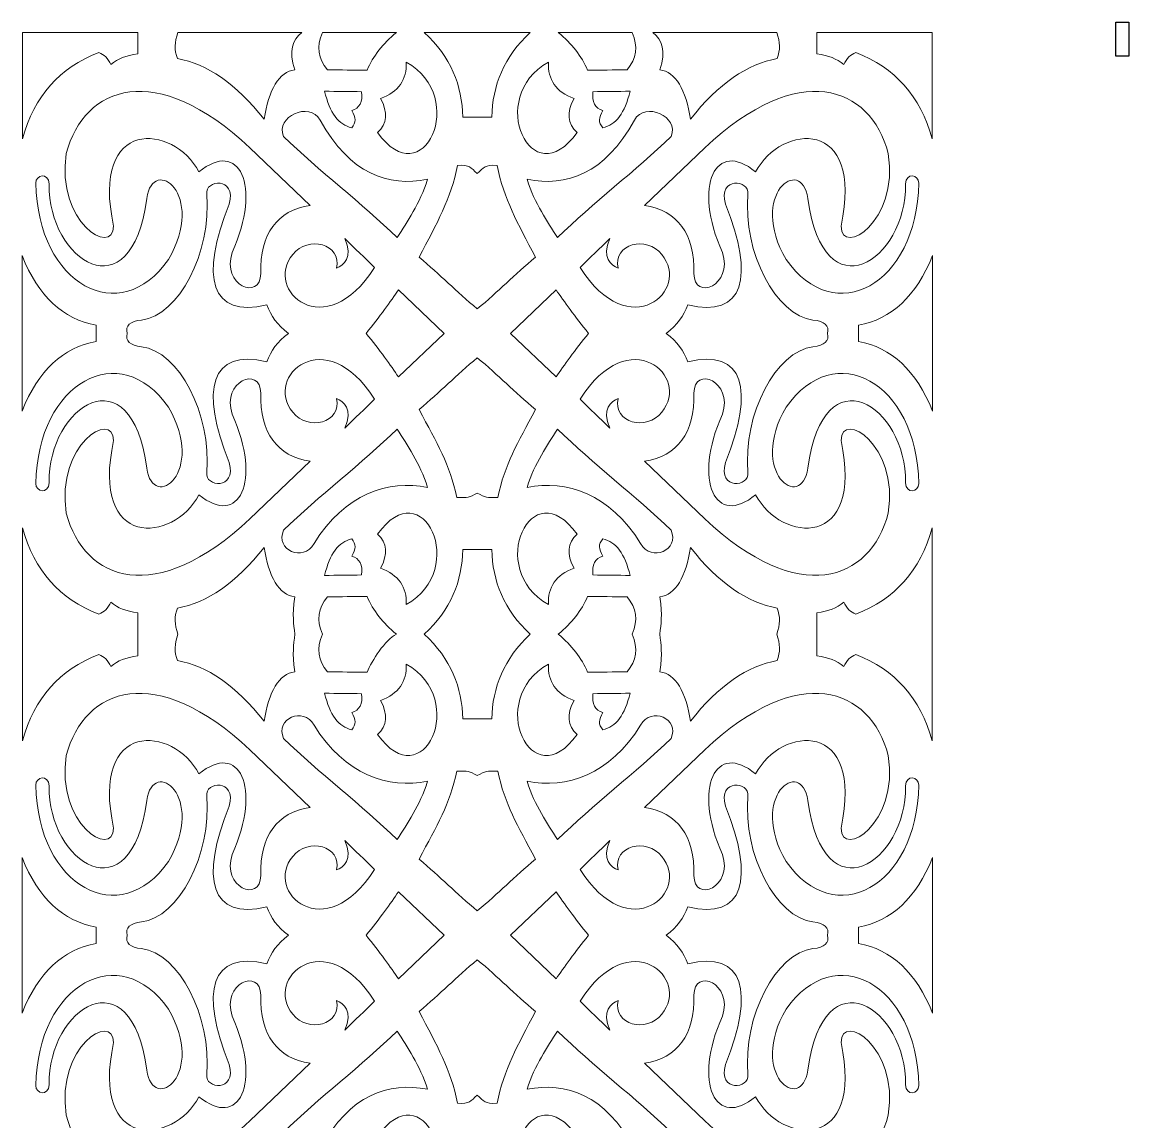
# Model space of a CAD drawing. Header units: centimetres. Extents: x -92 to 8, y -107 to 111.
# Drawn here: x -91.7 to 8, y 12.1 to 111.2 of the extents above; entities that cross this region are included whole.
import ezdxf

# ---------------------------------------------------------------- set-up
doc = ezdxf.new("R2010")
doc.units = ezdxf.units.CM
doc.header["$MEASUREMENT"] = 0
doc.header["$XCLIPFRAME"] = 0
doc.layers.add('layer 1', color=7, linetype='Continuous')
picture_1 = doc.add_image_def('image1.jpg', size_in_pixel=(6118, 15839))

msp = doc.modelspace()

# ---------------------------------------------------------------- linework, layer by layer
at = {"layer": 'layer 1', "color": 242, "lineweight": 9}
for points, knots in [([(-81.28332, 110.28378), (-81.28332, 109.67826), (-81.28332, 108.95275), (-81.28332, 108.34723), (-81.28332, 108.34723), (-82.3553, 108.22942), (-83.0607, 107.92086), (-83.7052, 107.38451), (-83.7052, 107.38451), (-83.95507, 107.95138), (-84.31398, 108.31211), (-84.78196, 108.46669), (-84.78196, 108.46669), (-88.31646, 107.13938), (-90.60662, 104.54911), (-91.65242, 100.69591), (-91.65242, 100.69591), (-91.65242, 103.90473), (-91.65242, 107.07565), (-91.65242, 110.28447), (-91.65242, 110.28447), (-88.19605, 110.27787), (-84.73969, 110.29038), (-81.28332, 110.28378)], [0, 0, 0, 0, 0.14285714, 0.14285714, 0.14285714, 0.14285714, 0.28571429, 0.28571429, 0.28571429, 0.28571429, 0.42857143, 0.42857143, 0.42857143, 0.42857143, 0.57142857, 0.57142857, 0.57142857, 0.57142857, 0.71428571, 0.71428571, 0.71428571, 0.71428571, 1, 1, 1, 1]), ([(-66.5137, 110.28382), (-67.33445, 109.56215), (-67.69376, 108.68645), (-67.143, 106.90589), (-67.143, 106.90589), (-68.53298, 106.80279), (-69.50546, 105.05169), (-69.88936, 102.47435), (-69.88936, 102.47435), (-72.4178, 105.65737), (-75.02565, 107.4744), (-77.71294, 107.92544), (-77.71294, 107.92544), (-77.99095, 108.72444), (-77.97769, 109.38474), (-77.67323, 110.28679), (-77.67323, 110.28679), (-73.95339, 110.24813), (-70.23355, 110.32248), (-66.5137, 110.28382)], [0, 0, 0, 0, 0.16666667, 0.16666667, 0.16666667, 0.16666667, 0.33333333, 0.33333333, 0.33333333, 0.33333333, 0.5, 0.5, 0.5, 0.5, 0.66666667, 0.66666667, 0.66666667, 0.66666667, 1, 1, 1, 1]), ([(-57.97764, 110.28551), (-59.21505, 109.26773), (-60.09513, 108.15751), (-60.61789, 106.88206), (-60.61789, 106.88206), (-61.80898, 106.89495), (-63.00007, 106.90784), (-64.19116, 106.92072), (-64.19116, 106.92072), (-65.04479, 107.91919), (-65.19697, 109.00232), (-64.64775, 110.2842), (-64.64775, 110.2842), (-62.42438, 110.27776), (-60.20101, 110.29195), (-57.97764, 110.28551)], [0, 0, 0, 0, 0.2, 0.2, 0.2, 0.2, 0.4, 0.4, 0.4, 0.4, 0.6, 0.6, 0.6, 0.6, 1, 1, 1, 1]), ([(-49.39038, 102.66767), (-49.33588, 105.48615), (-48.30363, 108.0927), (-45.92082, 110.28345), (-45.92082, 110.28345), (-45.92082, 110.28345), (-55.47088, 110.28345), (-55.47088, 110.28345), (-55.47088, 110.28345), (-53.08807, 108.0927), (-52.05582, 105.48615), (-52.00132, 102.66767), (-52.00132, 102.66767), (-51.13101, 102.66767), (-50.26069, 102.66767), (-49.39038, 102.66767)], [0, 0, 0, 0, 0.2, 0.2, 0.2, 0.2, 0.4, 0.4, 0.4, 0.4, 0.6, 0.6, 0.6, 0.6, 1, 1, 1, 1]), ([(-43.41406, 110.28551), (-42.17665, 109.26773), (-41.29657, 108.15751), (-40.77381, 106.88206), (-40.77381, 106.88206), (-39.58272, 106.89495), (-38.39163, 106.90784), (-37.20054, 106.92072), (-37.20054, 106.92072), (-36.34691, 107.91919), (-36.19473, 109.00232), (-36.74395, 110.2842), (-36.74395, 110.2842), (-38.96732, 110.27776), (-41.19069, 110.29195), (-43.41406, 110.28551)], [0, 0, 0, 0, 0.2, 0.2, 0.2, 0.2, 0.4, 0.4, 0.4, 0.4, 0.6, 0.6, 0.6, 0.6, 1, 1, 1, 1]), ([(-34.878, 110.28382), (-34.05725, 109.56215), (-33.69794, 108.68645), (-34.2487, 106.90589), (-34.2487, 106.90589), (-32.85872, 106.80279), (-31.88624, 105.05169), (-31.50234, 102.47435), (-31.50234, 102.47435), (-28.9739, 105.65737), (-26.36605, 107.4744), (-23.67876, 107.92544), (-23.67876, 107.92544), (-23.40075, 108.72444), (-23.41401, 109.38474), (-23.71847, 110.28679), (-23.71847, 110.28679), (-27.43831, 110.24813), (-31.15815, 110.32248), (-34.878, 110.28382)], [0, 0, 0, 0, 0.16666667, 0.16666667, 0.16666667, 0.16666667, 0.33333333, 0.33333333, 0.33333333, 0.33333333, 0.5, 0.5, 0.5, 0.5, 0.66666667, 0.66666667, 0.66666667, 0.66666667, 1, 1, 1, 1]), ([(-20.10838, 110.28378), (-20.10838, 109.67826), (-20.10838, 108.95275), (-20.10838, 108.34723), (-20.10838, 108.34723), (-19.0364, 108.22942), (-18.331, 107.92086), (-17.6865, 107.38451), (-17.6865, 107.38451), (-17.43663, 107.95138), (-17.07772, 108.31211), (-16.60974, 108.46669), (-16.60974, 108.46669), (-13.07524, 107.13938), (-10.78508, 104.54911), (-9.73928, 100.69591), (-9.73928, 100.69591), (-9.73928, 103.90473), (-9.73928, 107.07565), (-9.73928, 110.28447), (-9.73928, 110.28447), (-13.19565, 110.27787), (-16.65201, 110.29038), (-20.10838, 110.28378)], [0, 0, 0, 0, 0.14285714, 0.14285714, 0.14285714, 0.14285714, 0.28571429, 0.28571429, 0.28571429, 0.28571429, 0.42857143, 0.42857143, 0.42857143, 0.42857143, 0.57142857, 0.57142857, 0.57142857, 0.57142857, 0.71428571, 0.71428571, 0.71428571, 0.71428571, 1, 1, 1, 1]), ([(-72.76702, 90.45584), (-70.06145, 96.57224), (-72.17341, 100.69437), (-75.76697, 97.71915), (-75.76697, 97.71915), (-78.0561, 102.07594), (-85.58913, 102.67996), (-83.45293, 92.83668), (-83.45293, 92.83668), (-83.51015, 90.02776), (-88.66145, 93.19335), (-87.71553, 99.37658), (-87.71553, 99.37658), (-86.09022, 105.5238), (-79.62304, 107.85705), (-71.19057, 99.88297), (-71.19057, 99.88297), (-71.19057, 99.88297), (-65.76277, 94.70481), (-65.76277, 94.70481), (-65.76277, 94.70481), (-68.73054, 94.23065), (-70.27591, 92.18304), (-70.20423, 88.562), (-70.20423, 88.562), (-70.21084, 86.07519), (-73.77961, 87.49936), (-72.76702, 90.45584)], [0, 0, 0, 0, 0.125, 0.125, 0.125, 0.125, 0.25, 0.25, 0.25, 0.25, 0.375, 0.375, 0.375, 0.375, 0.5, 0.5, 0.5, 0.5, 0.625, 0.625, 0.625, 0.625, 0.75, 0.75, 0.75, 0.75, 1, 1, 1, 1]), ([(-28.62468, 90.45584), (-31.33025, 96.57224), (-29.21829, 100.69437), (-25.62473, 97.71915), (-25.62473, 97.71915), (-23.3356, 102.07594), (-15.80257, 102.67996), (-17.93877, 92.83668), (-17.93877, 92.83668), (-17.88155, 90.02776), (-12.73025, 93.19335), (-13.67617, 99.37658), (-13.67617, 99.37658), (-15.30148, 105.5238), (-21.76866, 107.85705), (-30.20113, 99.88297), (-30.20113, 99.88297), (-30.20113, 99.88297), (-35.62893, 94.70481), (-35.62893, 94.70481), (-35.62893, 94.70481), (-32.66116, 94.23065), (-31.11579, 92.18304), (-31.18747, 88.562), (-31.18747, 88.562), (-31.18086, 86.07519), (-27.61209, 87.49936), (-28.62468, 90.45584)], [0, 0, 0, 0, 0.125, 0.125, 0.125, 0.125, 0.25, 0.25, 0.25, 0.25, 0.375, 0.375, 0.375, 0.375, 0.5, 0.5, 0.5, 0.5, 0.625, 0.625, 0.625, 0.625, 0.75, 0.75, 0.75, 0.75, 1, 1, 1, 1]), ([(-59.68296, 101.27589), (-55.60571, 95.50262), (-51.40931, 104.42025), (-57.10158, 107.61616), (-57.10158, 107.61616), (-57.02215, 106.0311), (-57.78996, 104.93573), (-59.40497, 104.33004), (-59.40497, 104.33004), (-58.72982, 103.08003), (-58.8225, 102.06197), (-59.68296, 101.27589)], [0, 0, 0, 0, 0.25, 0.25, 0.25, 0.25, 0.5, 0.5, 0.5, 0.5, 1, 1, 1, 1]), ([(-41.70874, 101.27589), (-45.78599, 95.50262), (-49.98239, 104.42025), (-44.29012, 107.61616), (-44.29012, 107.61616), (-44.36955, 106.0311), (-43.60174, 104.93573), (-41.98673, 104.33004), (-41.98673, 104.33004), (-42.66188, 103.08003), (-42.5692, 102.06197), (-41.70874, 101.27589)], [0, 0, 0, 0, 0.25, 0.25, 0.25, 0.25, 0.5, 0.5, 0.5, 0.5, 1, 1, 1, 1]), ([(-61.11418, 104.94956), (-61.00168, 104.02279), (-61.29946, 103.4551), (-62.00749, 103.2465), (-62.00749, 103.2465), (-61.60716, 102.63378), (-61.584, 102.14182), (-62.00749, 101.70297), (-62.00749, 101.70297), (-63.17872, 101.94776), (-63.99264, 103.04285), (-64.44923, 104.98821), (-64.44923, 104.98821), (-63.33755, 104.97533), (-62.22586, 104.96245), (-61.11418, 104.94956)], [0, 0, 0, 0, 0.2, 0.2, 0.2, 0.2, 0.4, 0.4, 0.4, 0.4, 0.6, 0.6, 0.6, 0.6, 1, 1, 1, 1]), ([(-40.27752, 104.94956), (-40.39002, 104.02279), (-40.09224, 103.4551), (-39.38421, 103.2465), (-39.38421, 103.2465), (-39.78454, 102.63378), (-39.8077, 102.14182), (-39.38421, 101.70297), (-39.38421, 101.70297), (-38.21298, 101.94776), (-37.39906, 103.04285), (-36.94247, 104.98821), (-36.94247, 104.98821), (-38.05415, 104.97533), (-39.16584, 104.96245), (-40.27752, 104.94956)], [0, 0, 0, 0, 0.2, 0.2, 0.2, 0.2, 0.4, 0.4, 0.4, 0.4, 0.6, 0.6, 0.6, 0.6, 1, 1, 1, 1]), ([(-64.84573, 102.39703), (-65.80074, 104.10628), (-68.93851, 102.69828), (-68.14409, 100.91951), (-68.14409, 100.91951), (-65.00672, 97.87825), (-61.06108, 94.85555), (-57.92371, 91.81426), (-57.92371, 91.81426), (-56.9923, 93.28011), (-55.87303, 94.8253), (-55.1807, 97.05453), (-55.1807, 97.05453), (-58.69673, 96.3672), (-62.17168, 97.50008), (-64.84573, 102.39703)], [0, 0, 0, 0, 0.2, 0.2, 0.2, 0.2, 0.4, 0.4, 0.4, 0.4, 0.6, 0.6, 0.6, 0.6, 1, 1, 1, 1]), ([(-36.54597, 102.39703), (-35.59096, 104.10628), (-32.45319, 102.69828), (-33.24761, 100.91951), (-33.24761, 100.91951), (-36.38498, 97.87825), (-40.33062, 94.85555), (-43.46799, 91.81426), (-43.46799, 91.81426), (-44.3994, 93.28011), (-45.51867, 94.8253), (-46.211, 97.05453), (-46.211, 97.05453), (-42.69497, 96.3672), (-39.22002, 97.50008), (-36.54597, 102.39703)], [0, 0, 0, 0, 0.2, 0.2, 0.2, 0.2, 0.4, 0.4, 0.4, 0.4, 0.6, 0.6, 0.6, 0.6, 1, 1, 1, 1]), ([(-78.50721, 89.83246), (-82.84999, 83.59574), (-90.28939, 87.48757), (-90.46101, 96.71398), (-90.46101, 96.71398), (-90.47103, 97.47348), (-89.30456, 97.6941), (-89.2696, 96.63666), (-89.2696, 96.63666), (-89.33038, 89.68111), (-81.87075, 84.86153), (-80.46941, 95.32573), (-80.46941, 95.32573), (-79.9061, 99.27626), (-75.06586, 95.74748), (-78.50721, 89.83246)], [0, 0, 0, 0, 0.2, 0.2, 0.2, 0.2, 0.4, 0.4, 0.4, 0.4, 0.6, 0.6, 0.6, 0.6, 1, 1, 1, 1]), ([(-22.88449, 89.83246), (-18.54171, 83.59574), (-11.10231, 87.48757), (-10.93069, 96.71398), (-10.93069, 96.71398), (-10.92067, 97.47348), (-12.08714, 97.6941), (-12.1221, 96.63666), (-12.1221, 96.63666), (-12.06132, 89.68111), (-19.52095, 84.86153), (-20.92229, 95.32573), (-20.92229, 95.32573), (-21.4856, 99.27626), (-26.32584, 95.74748), (-22.88449, 89.83246)], [0, 0, 0, 0, 0.2, 0.2, 0.2, 0.2, 0.4, 0.4, 0.4, 0.4, 0.6, 0.6, 0.6, 0.6, 1, 1, 1, 1]), ([(-50.69578, 85.37455), (-52.62851, 86.9854), (-54.00151, 88.4313), (-55.93422, 90.04215), (-55.93422, 90.04215), (-54.32242, 93.10925), (-53.09315, 95.28627), (-52.46967, 98.30987), (-52.46967, 98.30987), (-51.34173, 98.377), (-51.32568, 98.12232), (-50.69585, 97.56743), (-50.69585, 97.56743), (-50.06602, 98.12232), (-50.04997, 98.377), (-48.92203, 98.30987), (-48.92203, 98.30987), (-48.29855, 95.28627), (-47.06928, 93.10925), (-45.45748, 90.04215), (-45.45748, 90.04215), (-47.39019, 88.4313), (-48.76305, 86.9854), (-50.69578, 85.37455)], [0, 0, 0, 0, 0.14285714, 0.14285714, 0.14285714, 0.14285714, 0.28571429, 0.28571429, 0.28571429, 0.28571429, 0.42857143, 0.42857143, 0.42857143, 0.42857143, 0.57142857, 0.57142857, 0.57142857, 0.57142857, 0.71428571, 0.71428571, 0.71428571, 0.71428571, 1, 1, 1, 1]), ([(-67.7045, 83.18021), (-68.73602, 83.93575), (-69.26393, 84.76869), (-69.6476, 85.74563), (-69.6476, 85.74563), (-74.72487, 84.5073), (-75.70077, 88.24741), (-73.04494, 94.82328), (-73.04494, 94.82328), (-72.34278, 97.33989), (-75.27206, 96.9909), (-75.06587, 95.74748), (-75.06587, 95.74748), (-74.60263, 90.39964), (-77.61679, 84.80355), (-80.92974, 84.38137), (-80.92974, 84.38137), (-81.97505, 84.26545), (-82.41198, 83.86261), (-82.24053, 83.1802), (-82.24053, 83.1802), (-82.41198, 82.49779), (-81.97505, 82.09497), (-80.92974, 81.97905), (-80.92974, 81.97905), (-77.61679, 81.55687), (-74.60263, 75.96078), (-75.06587, 70.61294), (-75.06587, 70.61294), (-75.27206, 69.36952), (-72.34278, 69.02053), (-73.04494, 71.53714), (-73.04494, 71.53714), (-75.70077, 78.11301), (-74.72487, 81.85312), (-69.6476, 80.61479), (-69.6476, 80.61479), (-69.26393, 81.59173), (-68.73602, 82.42467), (-67.7045, 83.18021)], [0, 0, 0, 0, 0.09090909, 0.09090909, 0.09090909, 0.09090909, 0.18181818, 0.18181818, 0.18181818, 0.18181818, 0.27272727, 0.27272727, 0.27272727, 0.27272727, 0.36363636, 0.36363636, 0.36363636, 0.36363636, 0.45454545, 0.45454545, 0.45454545, 0.45454545, 0.54545455, 0.54545455, 0.54545455, 0.54545455, 0.63636364, 0.63636364, 0.63636364, 0.63636364, 0.72727273, 0.72727273, 0.72727273, 0.72727273, 0.81818182, 0.81818182, 0.81818182, 0.81818182, 1, 1, 1, 1]), ([(-33.6872, 83.18021), (-32.65568, 83.93575), (-32.12777, 84.76869), (-31.7441, 85.74563), (-31.7441, 85.74563), (-26.66683, 84.5073), (-25.69093, 88.24741), (-28.34676, 94.82328), (-28.34676, 94.82328), (-29.04892, 97.33989), (-26.11964, 96.9909), (-26.32583, 95.74748), (-26.32583, 95.74748), (-26.78907, 90.39964), (-23.77491, 84.80355), (-20.46196, 84.38137), (-20.46196, 84.38137), (-19.41665, 84.26545), (-18.97972, 83.86261), (-19.15117, 83.1802), (-19.15117, 83.1802), (-18.97972, 82.49779), (-19.41665, 82.09497), (-20.46196, 81.97905), (-20.46196, 81.97905), (-23.77491, 81.55687), (-26.78907, 75.96078), (-26.32583, 70.61294), (-26.32583, 70.61294), (-26.11964, 69.36952), (-29.04892, 69.02053), (-28.34676, 71.53714), (-28.34676, 71.53714), (-25.69093, 78.11301), (-26.66683, 81.85312), (-31.7441, 80.61479), (-31.7441, 80.61479), (-32.12777, 81.59173), (-32.65568, 82.42467), (-33.6872, 83.18021)], [0, 0, 0, 0, 0.09090909, 0.09090909, 0.09090909, 0.09090909, 0.18181818, 0.18181818, 0.18181818, 0.18181818, 0.27272727, 0.27272727, 0.27272727, 0.27272727, 0.36363636, 0.36363636, 0.36363636, 0.36363636, 0.45454545, 0.45454545, 0.45454545, 0.45454545, 0.54545455, 0.54545455, 0.54545455, 0.54545455, 0.63636364, 0.63636364, 0.63636364, 0.63636364, 0.72727273, 0.72727273, 0.72727273, 0.72727273, 0.81818182, 0.81818182, 0.81818182, 0.81818182, 1, 1, 1, 1]), ([(-59.95749, 89.11777), (-60.84808, 89.9837), (-61.73366, 90.84474), (-62.62425, 91.71063), (-62.62425, 91.71063), (-61.86525, 90.05274), (-62.75478, 89.2646), (-63.37725, 89.06445), (-63.37725, 89.06445), (-62.8942, 91.23527), (-65.95133, 92.02761), (-67.30785, 90.28192), (-67.30785, 90.28192), (-70.00518, 87.08991), (-64.38366, 82.07488), (-59.95749, 89.11777)], [0, 0, 0, 0, 0.2, 0.2, 0.2, 0.2, 0.4, 0.4, 0.4, 0.4, 0.6, 0.6, 0.6, 0.6, 1, 1, 1, 1]), ([(-41.43421, 89.11777), (-40.54362, 89.9837), (-39.65804, 90.84474), (-38.76745, 91.71063), (-38.76745, 91.71063), (-39.52645, 90.05274), (-38.63692, 89.2646), (-38.01445, 89.06445), (-38.01445, 89.06445), (-38.4975, 91.23527), (-35.44037, 92.02761), (-34.08385, 90.28192), (-34.08385, 90.28192), (-31.38652, 87.08991), (-37.00804, 82.07488), (-41.43421, 89.11777)], [0, 0, 0, 0, 0.2, 0.2, 0.2, 0.2, 0.4, 0.4, 0.4, 0.4, 0.6, 0.6, 0.6, 0.6, 1, 1, 1, 1]), ([(-85.0154, 82.43641), (-88.00416, 81.91946), (-90.22974, 79.834), (-91.69213, 76.18001), (-91.69213, 76.18001), (-91.69213, 78.5134), (-91.69213, 80.84682), (-91.69213, 83.18022), (-91.69213, 83.18022), (-91.69213, 85.51362), (-91.69213, 87.84702), (-91.69213, 90.18041), (-91.69213, 90.18041), (-90.22974, 86.52642), (-88.00416, 84.44096), (-85.0154, 83.92401), (-85.0154, 83.92401), (-85.0154, 83.42815), (-85.0154, 82.93227), (-85.0154, 82.43641)], [0, 0, 0, 0, 0.16666667, 0.16666667, 0.16666667, 0.16666667, 0.33333333, 0.33333333, 0.33333333, 0.33333333, 0.5, 0.5, 0.5, 0.5, 0.66666667, 0.66666667, 0.66666667, 0.66666667, 1, 1, 1, 1]), ([(-16.3763, 82.43641), (-13.38754, 81.91946), (-11.16196, 79.834), (-9.69957, 76.18001), (-9.69957, 76.18001), (-9.69957, 78.5134), (-9.69957, 80.84682), (-9.69957, 83.18022), (-9.69957, 83.18022), (-9.69957, 85.51362), (-9.69957, 87.84702), (-9.69957, 90.18041), (-9.69957, 90.18041), (-11.16196, 86.52642), (-13.38754, 84.44096), (-16.3763, 83.92401), (-16.3763, 83.92401), (-16.3763, 83.42815), (-16.3763, 82.93227), (-16.3763, 82.43641)], [0, 0, 0, 0, 0.16666667, 0.16666667, 0.16666667, 0.16666667, 0.33333333, 0.33333333, 0.33333333, 0.33333333, 0.5, 0.5, 0.5, 0.5, 0.66666667, 0.66666667, 0.66666667, 0.66666667, 1, 1, 1, 1]), ([(-53.68257, 83.18021), (-53.68257, 83.18021), (-57.79557, 79.26132), (-57.79557, 79.26132), (-57.79557, 79.26132), (-58.50669, 80.2788), (-59.47999, 81.67321), (-60.71833, 83.18022), (-60.71833, 83.18022), (-59.47999, 84.68723), (-58.50669, 86.08162), (-57.79557, 87.0991), (-57.79557, 87.0991), (-57.79557, 87.0991), (-53.68257, 83.18021), (-53.68257, 83.18021)], [0, 0, 0, 0, 0.2, 0.2, 0.2, 0.2, 0.4, 0.4, 0.4, 0.4, 0.6, 0.6, 0.6, 0.6, 1, 1, 1, 1]), ([(-47.70913, 83.18021), (-47.70913, 83.18021), (-43.59613, 79.26132), (-43.59613, 79.26132), (-43.59613, 79.26132), (-42.88501, 80.2788), (-41.91171, 81.67321), (-40.67337, 83.18022), (-40.67337, 83.18022), (-41.91171, 84.68723), (-42.88501, 86.08162), (-43.59613, 87.0991), (-43.59613, 87.0991), (-43.59613, 87.0991), (-47.70913, 83.18021), (-47.70913, 83.18021)], [0, 0, 0, 0, 0.2, 0.2, 0.2, 0.2, 0.4, 0.4, 0.4, 0.4, 0.6, 0.6, 0.6, 0.6, 1, 1, 1, 1]), ([(-59.95749, 77.24265), (-60.84808, 76.37672), (-61.73366, 75.51568), (-62.62425, 74.64979), (-62.62425, 74.64979), (-61.86525, 76.30768), (-62.75478, 77.09582), (-63.37725, 77.29597), (-63.37725, 77.29597), (-62.8942, 75.12515), (-65.95133, 74.33281), (-67.30785, 76.0785), (-67.30785, 76.0785), (-70.00518, 79.27051), (-64.38366, 84.28554), (-59.95749, 77.24265)], [0, 0, 0, 0, 0.2, 0.2, 0.2, 0.2, 0.4, 0.4, 0.4, 0.4, 0.6, 0.6, 0.6, 0.6, 1, 1, 1, 1]), ([(-41.43421, 77.24265), (-40.54362, 76.37672), (-39.65804, 75.51568), (-38.76745, 74.64979), (-38.76745, 74.64979), (-39.52645, 76.30768), (-38.63692, 77.09582), (-38.01445, 77.29597), (-38.01445, 77.29597), (-38.4975, 75.12515), (-35.44037, 74.33281), (-34.08385, 76.0785), (-34.08385, 76.0785), (-31.38652, 79.27051), (-37.00804, 84.28554), (-41.43421, 77.24265)], [0, 0, 0, 0, 0.2, 0.2, 0.2, 0.2, 0.4, 0.4, 0.4, 0.4, 0.6, 0.6, 0.6, 0.6, 1, 1, 1, 1]), ([(-78.50721, 76.52796), (-82.84999, 82.76468), (-90.28939, 78.87285), (-90.46101, 69.64644), (-90.46101, 69.64644), (-90.47103, 68.88694), (-89.30456, 68.66632), (-89.2696, 69.72376), (-89.2696, 69.72376), (-89.33038, 76.67931), (-81.87075, 81.49889), (-80.46941, 71.03469), (-80.46941, 71.03469), (-79.9061, 67.08416), (-75.06586, 70.61294), (-78.50721, 76.52796)], [0, 0, 0, 0, 0.2, 0.2, 0.2, 0.2, 0.4, 0.4, 0.4, 0.4, 0.6, 0.6, 0.6, 0.6, 1, 1, 1, 1]), ([(-22.88449, 76.52796), (-18.54171, 82.76468), (-11.10231, 78.87285), (-10.93069, 69.64644), (-10.93069, 69.64644), (-10.92067, 68.88694), (-12.08714, 68.66632), (-12.1221, 69.72376), (-12.1221, 69.72376), (-12.06132, 76.67931), (-19.52095, 81.49889), (-20.92229, 71.03469), (-20.92229, 71.03469), (-21.4856, 67.08416), (-26.32584, 70.61294), (-22.88449, 76.52796)], [0, 0, 0, 0, 0.2, 0.2, 0.2, 0.2, 0.4, 0.4, 0.4, 0.4, 0.6, 0.6, 0.6, 0.6, 1, 1, 1, 1]), ([(-50.69578, 80.98586), (-52.62851, 79.37501), (-54.00151, 77.92912), (-55.93422, 76.31827), (-55.93422, 76.31827), (-54.32242, 73.25117), (-53.16592, 71.4112), (-52.54244, 68.3876), (-52.54244, 68.3876), (-51.51072, 68.35426), (-51.44997, 68.38501), (-50.69585, 68.79299), (-50.69585, 68.79299), (-49.94173, 68.38501), (-49.88098, 68.35426), (-48.84926, 68.3876), (-48.84926, 68.3876), (-48.22578, 71.4112), (-47.06928, 73.25117), (-45.45748, 76.31827), (-45.45748, 76.31827), (-47.39019, 77.92912), (-48.76305, 79.37501), (-50.69578, 80.98586)], [0, 0, 0, 0, 0.14285714, 0.14285714, 0.14285714, 0.14285714, 0.28571429, 0.28571429, 0.28571429, 0.28571429, 0.42857143, 0.42857143, 0.42857143, 0.42857143, 0.57142857, 0.57142857, 0.57142857, 0.57142857, 0.71428571, 0.71428571, 0.71428571, 0.71428571, 1, 1, 1, 1]), ([(-72.76702, 75.90458), (-70.06145, 69.78818), (-72.17341, 65.66605), (-75.76697, 68.64127), (-75.76697, 68.64127), (-78.0561, 64.28448), (-85.58913, 63.68046), (-83.45293, 73.52374), (-83.45293, 73.52374), (-83.51015, 76.33266), (-88.66145, 73.16707), (-87.71553, 66.98384), (-87.71553, 66.98384), (-86.09022, 60.83662), (-79.62304, 58.50337), (-71.19057, 66.47745), (-71.19057, 66.47745), (-71.19057, 66.47745), (-65.76277, 71.65561), (-65.76277, 71.65561), (-65.76277, 71.65561), (-68.73054, 72.12977), (-70.27591, 74.17738), (-70.20423, 77.79842), (-70.20423, 77.79842), (-70.21084, 80.28523), (-73.77961, 78.86106), (-72.76702, 75.90458)], [0, 0, 0, 0, 0.125, 0.125, 0.125, 0.125, 0.25, 0.25, 0.25, 0.25, 0.375, 0.375, 0.375, 0.375, 0.5, 0.5, 0.5, 0.5, 0.625, 0.625, 0.625, 0.625, 0.75, 0.75, 0.75, 0.75, 1, 1, 1, 1]), ([(-28.62468, 75.90458), (-31.33025, 69.78818), (-29.21829, 65.66605), (-25.62473, 68.64127), (-25.62473, 68.64127), (-23.3356, 64.28448), (-15.80257, 63.68046), (-17.93877, 73.52374), (-17.93877, 73.52374), (-17.88155, 76.33266), (-12.73025, 73.16707), (-13.67617, 66.98384), (-13.67617, 66.98384), (-15.30148, 60.83662), (-21.76866, 58.50337), (-30.20113, 66.47745), (-30.20113, 66.47745), (-30.20113, 66.47745), (-35.62893, 71.65561), (-35.62893, 71.65561), (-35.62893, 71.65561), (-32.66116, 72.12977), (-31.11579, 74.17738), (-31.18747, 77.79842), (-31.18747, 77.79842), (-31.18086, 80.28523), (-27.61209, 78.86106), (-28.62468, 75.90458)], [0, 0, 0, 0, 0.125, 0.125, 0.125, 0.125, 0.25, 0.25, 0.25, 0.25, 0.375, 0.375, 0.375, 0.375, 0.5, 0.5, 0.5, 0.5, 0.625, 0.625, 0.625, 0.625, 0.75, 0.75, 0.75, 0.75, 1, 1, 1, 1]), ([(-65.39963, 64.24325), (-66.35464, 62.534), (-68.93851, 63.66214), (-68.14409, 65.44091), (-68.14409, 65.44091), (-65.00672, 68.48217), (-61.06108, 71.50487), (-57.92371, 74.54616), (-57.92371, 74.54616), (-56.9923, 73.08031), (-55.87303, 71.53512), (-55.1807, 69.30589), (-55.1807, 69.30589), (-58.69673, 69.99322), (-62.65044, 68.72693), (-65.39963, 64.24325)], [0, 0, 0, 0, 0.2, 0.2, 0.2, 0.2, 0.4, 0.4, 0.4, 0.4, 0.6, 0.6, 0.6, 0.6, 1, 1, 1, 1]), ([(-35.99207, 64.24325), (-35.03706, 62.534), (-32.45319, 63.66214), (-33.24761, 65.44091), (-33.24761, 65.44091), (-36.38498, 68.48217), (-40.33062, 71.50487), (-43.46799, 74.54616), (-43.46799, 74.54616), (-44.3994, 73.08031), (-45.51867, 71.53512), (-46.211, 69.30589), (-46.211, 69.30589), (-42.69497, 69.99322), (-38.74126, 68.72693), (-35.99207, 64.24325)], [0, 0, 0, 0, 0.2, 0.2, 0.2, 0.2, 0.4, 0.4, 0.4, 0.4, 0.6, 0.6, 0.6, 0.6, 1, 1, 1, 1]), ([(-59.68296, 65.08453), (-55.60571, 70.8578), (-51.40931, 61.94017), (-57.10158, 58.74426), (-57.10158, 58.74426), (-57.02215, 60.32932), (-57.78996, 61.42469), (-59.40497, 62.03038), (-59.40497, 62.03038), (-58.72982, 63.28039), (-58.8225, 64.29845), (-59.68296, 65.08453)], [0, 0, 0, 0, 0.25, 0.25, 0.25, 0.25, 0.5, 0.5, 0.5, 0.5, 1, 1, 1, 1]), ([(-41.70874, 65.08453), (-45.78599, 70.8578), (-49.98239, 61.94017), (-44.29012, 58.74426), (-44.29012, 58.74426), (-44.36955, 60.32932), (-43.60174, 61.42469), (-41.98673, 62.03038), (-41.98673, 62.03038), (-42.66188, 63.28039), (-42.5692, 64.29845), (-41.70874, 65.08453)], [0, 0, 0, 0, 0.25, 0.25, 0.25, 0.25, 0.5, 0.5, 0.5, 0.5, 1, 1, 1, 1]), ([(-81.28332, 54.11699), (-82.3553, 53.99918), (-83.0607, 53.69062), (-83.7052, 53.15427), (-83.7052, 53.15427), (-83.95507, 53.72114), (-84.31398, 54.08187), (-84.78196, 54.23645), (-84.78196, 54.23645), (-88.31646, 52.90914), (-90.60662, 50.31887), (-91.65242, 46.46567), (-91.65242, 46.46567), (-91.65242, 52.86528), (-91.65242, 59.2649), (-91.65242, 65.66451), (-91.65242, 65.66451), (-90.60662, 61.81131), (-88.31646, 59.22104), (-84.78196, 57.89373), (-84.78196, 57.89373), (-84.31398, 58.04831), (-83.95507, 58.40904), (-83.7052, 58.97591), (-83.7052, 58.97591), (-83.0607, 58.43956), (-82.3553, 58.131), (-81.28332, 58.01319), (-81.28332, 58.01319), (-81.28332, 56.71446), (-81.28332, 55.41572), (-81.28332, 54.11699)], [0, 0, 0, 0, 0.11111111, 0.11111111, 0.11111111, 0.11111111, 0.22222222, 0.22222222, 0.22222222, 0.22222222, 0.33333333, 0.33333333, 0.33333333, 0.33333333, 0.44444444, 0.44444444, 0.44444444, 0.44444444, 0.55555556, 0.55555556, 0.55555556, 0.55555556, 0.66666667, 0.66666667, 0.66666667, 0.66666667, 0.77777778, 0.77777778, 0.77777778, 0.77777778, 1, 1, 1, 1]), ([(-9.73928, 65.66451), (-10.78508, 61.81131), (-13.07524, 59.22104), (-16.60974, 57.89373), (-16.60974, 57.89373), (-17.07772, 58.04831), (-17.43663, 58.40904), (-17.6865, 58.97591), (-17.6865, 58.97591), (-18.331, 58.43956), (-19.0364, 58.131), (-20.10838, 58.01319), (-20.10838, 58.01319), (-20.10838, 56.71446), (-20.10838, 55.41572), (-20.10838, 54.11699), (-20.10838, 54.11699), (-19.0364, 53.99918), (-18.331, 53.69062), (-17.6865, 53.15427), (-17.6865, 53.15427), (-17.43663, 53.72114), (-17.07772, 54.08187), (-16.60974, 54.23645), (-16.60974, 54.23645), (-13.07524, 52.90914), (-10.78508, 50.31887), (-9.73928, 46.46567), (-9.73928, 46.46567), (-9.73928, 52.86528), (-9.73928, 59.2649), (-9.73928, 65.66451)], [0, 0, 0, 0, 0.11111111, 0.11111111, 0.11111111, 0.11111111, 0.22222222, 0.22222222, 0.22222222, 0.22222222, 0.33333333, 0.33333333, 0.33333333, 0.33333333, 0.44444444, 0.44444444, 0.44444444, 0.44444444, 0.55555556, 0.55555556, 0.55555556, 0.55555556, 0.66666667, 0.66666667, 0.66666667, 0.66666667, 0.77777778, 0.77777778, 0.77777778, 0.77777778, 1, 1, 1, 1]), ([(-67.14361, 56.0766), (-67.22006, 55.05751), (-67.39272, 54.51092), (-67.143, 52.67565), (-67.143, 52.67565), (-68.53298, 52.57255), (-69.50546, 50.82145), (-69.88936, 48.24411), (-69.88936, 48.24411), (-72.4178, 51.42713), (-75.02565, 53.24416), (-77.71294, 53.6952), (-77.71294, 53.6952), (-77.99095, 54.4942), (-77.97769, 55.17158), (-77.67323, 56.07363), (-77.67323, 56.07363), (-77.97769, 56.97568), (-77.99095, 57.63598), (-77.71294, 58.43498), (-77.71294, 58.43498), (-75.02565, 58.88602), (-72.4178, 60.70305), (-69.88936, 63.88607), (-69.88936, 63.88607), (-69.50546, 61.30873), (-68.53298, 59.55763), (-67.143, 59.45453), (-67.143, 59.45453), (-67.39272, 57.61926), (-67.22006, 57.09569), (-67.14361, 56.0766)], [0, 0, 0, 0, 0.11111111, 0.11111111, 0.11111111, 0.11111111, 0.22222222, 0.22222222, 0.22222222, 0.22222222, 0.33333333, 0.33333333, 0.33333333, 0.33333333, 0.44444444, 0.44444444, 0.44444444, 0.44444444, 0.55555556, 0.55555556, 0.55555556, 0.55555556, 0.66666667, 0.66666667, 0.66666667, 0.66666667, 0.77777778, 0.77777778, 0.77777778, 0.77777778, 1, 1, 1, 1]), ([(-61.11418, 61.41086), (-61.00168, 62.33763), (-61.29946, 62.90532), (-62.00749, 63.11392), (-62.00749, 63.11392), (-61.60716, 63.72664), (-61.584, 64.2186), (-62.00749, 64.65745), (-62.00749, 64.65745), (-63.17872, 64.41266), (-63.99264, 63.31757), (-64.44923, 61.37221), (-64.44923, 61.37221), (-63.33755, 61.38509), (-62.22586, 61.39797), (-61.11418, 61.41086)], [0, 0, 0, 0, 0.2, 0.2, 0.2, 0.2, 0.4, 0.4, 0.4, 0.4, 0.6, 0.6, 0.6, 0.6, 1, 1, 1, 1]), ([(-40.27752, 61.41086), (-40.39002, 62.33763), (-40.09224, 62.90532), (-39.38421, 63.11392), (-39.38421, 63.11392), (-39.78454, 63.72664), (-39.8077, 64.2186), (-39.38421, 64.65745), (-39.38421, 64.65745), (-38.21298, 64.41266), (-37.39906, 63.31757), (-36.94247, 61.37221), (-36.94247, 61.37221), (-38.05415, 61.38509), (-39.16584, 61.39797), (-40.27752, 61.41086)], [0, 0, 0, 0, 0.2, 0.2, 0.2, 0.2, 0.4, 0.4, 0.4, 0.4, 0.6, 0.6, 0.6, 0.6, 1, 1, 1, 1]), ([(-23.7173, 56.07709), (-23.41284, 55.17504), (-23.40075, 54.4942), (-23.67876, 53.6952), (-23.67876, 53.6952), (-26.36605, 53.24416), (-28.9739, 51.42713), (-31.50234, 48.24411), (-31.50234, 48.24411), (-31.88624, 50.82145), (-32.85872, 52.57255), (-34.2487, 52.67565), (-34.2487, 52.67565), (-33.99898, 54.51092), (-34.17164, 55.05751), (-34.24809, 56.0766), (-34.24809, 56.0766), (-34.17164, 57.09569), (-33.99898, 57.61926), (-34.2487, 59.45453), (-34.2487, 59.45453), (-32.85872, 59.55763), (-31.88624, 61.30873), (-31.50234, 63.88607), (-31.50234, 63.88607), (-28.9739, 60.70305), (-26.36605, 58.88602), (-23.67876, 58.43498), (-23.67876, 58.43498), (-23.40075, 57.63598), (-23.41284, 56.97914), (-23.7173, 56.07709)], [0, 0, 0, 0, 0.11111111, 0.11111111, 0.11111111, 0.11111111, 0.22222222, 0.22222222, 0.22222222, 0.22222222, 0.33333333, 0.33333333, 0.33333333, 0.33333333, 0.44444444, 0.44444444, 0.44444444, 0.44444444, 0.55555556, 0.55555556, 0.55555556, 0.55555556, 0.66666667, 0.66666667, 0.66666667, 0.66666667, 0.77777778, 0.77777778, 0.77777778, 0.77777778, 1, 1, 1, 1]), ([(-52.00132, 48.43743), (-52.05582, 51.25591), (-53.08807, 53.88622), (-55.47088, 56.07697), (-55.47088, 56.07697), (-53.08807, 58.26772), (-52.05582, 60.87427), (-52.00132, 63.69275), (-52.00132, 63.69275), (-51.13101, 63.69275), (-50.26069, 63.69275), (-49.39038, 63.69275), (-49.39038, 63.69275), (-49.33588, 60.87427), (-48.30363, 58.26772), (-45.92082, 56.07697), (-45.92082, 56.07697), (-48.30363, 53.88622), (-49.33588, 51.25591), (-49.39038, 48.43743), (-49.39038, 48.43743), (-50.26069, 48.43743), (-51.13101, 48.43743), (-52.00132, 48.43743)], [0, 0, 0, 0, 0.14285714, 0.14285714, 0.14285714, 0.14285714, 0.28571429, 0.28571429, 0.28571429, 0.28571429, 0.42857143, 0.42857143, 0.42857143, 0.42857143, 0.57142857, 0.57142857, 0.57142857, 0.57142857, 0.71428571, 0.71428571, 0.71428571, 0.71428571, 1, 1, 1, 1]), ([(-60.61789, 52.65182), (-61.80898, 52.66471), (-63.00007, 52.6776), (-64.19116, 52.69048), (-64.19116, 52.69048), (-65.04479, 53.68895), (-65.19697, 54.79434), (-64.64775, 56.07622), (-64.64775, 56.07622), (-65.19697, 57.3581), (-65.04479, 58.44123), (-64.19116, 59.4397), (-64.19116, 59.4397), (-63.00007, 59.45258), (-61.80898, 59.46547), (-60.61789, 59.47836), (-60.61789, 59.47836), (-60.09513, 58.20291), (-59.21531, 57.09493), (-57.9779, 56.07715), (-57.9779, 56.07715), (-59.00608, 55.56931), (-60.19451, 53.68481), (-60.61789, 52.65182)], [0, 0, 0, 0, 0.14285714, 0.14285714, 0.14285714, 0.14285714, 0.28571429, 0.28571429, 0.28571429, 0.28571429, 0.42857143, 0.42857143, 0.42857143, 0.42857143, 0.57142857, 0.57142857, 0.57142857, 0.57142857, 0.71428571, 0.71428571, 0.71428571, 0.71428571, 1, 1, 1, 1]), ([(-36.74395, 56.07695), (-36.19473, 54.79507), (-36.34691, 53.68895), (-37.20054, 52.69048), (-37.20054, 52.69048), (-38.39163, 52.6776), (-39.58272, 52.66471), (-40.77381, 52.65182), (-40.77381, 52.65182), (-41.29657, 53.92727), (-42.17606, 55.05904), (-43.41347, 56.07682), (-43.41347, 56.07682), (-42.17606, 57.0946), (-41.29657, 58.20291), (-40.77381, 59.47836), (-40.77381, 59.47836), (-39.58272, 59.46547), (-38.39163, 59.45258), (-37.20054, 59.4397), (-37.20054, 59.4397), (-36.34691, 58.44123), (-36.19473, 57.35883), (-36.74395, 56.07695)], [0, 0, 0, 0, 0.14285714, 0.14285714, 0.14285714, 0.14285714, 0.28571429, 0.28571429, 0.28571429, 0.28571429, 0.42857143, 0.42857143, 0.42857143, 0.42857143, 0.57142857, 0.57142857, 0.57142857, 0.57142857, 0.71428571, 0.71428571, 0.71428571, 0.71428571, 1, 1, 1, 1]), ([(-72.76702, 36.2256), (-70.06145, 42.342), (-72.17341, 46.46413), (-75.76697, 43.48891), (-75.76697, 43.48891), (-78.0561, 47.8457), (-85.58913, 48.44972), (-83.45293, 38.60644), (-83.45293, 38.60644), (-83.51015, 35.79752), (-88.66145, 38.96311), (-87.71553, 45.14634), (-87.71553, 45.14634), (-86.09022, 51.29356), (-79.62304, 53.62681), (-71.19057, 45.65273), (-71.19057, 45.65273), (-71.19057, 45.65273), (-65.76277, 40.47457), (-65.76277, 40.47457), (-65.76277, 40.47457), (-68.73054, 40.00041), (-70.27591, 37.9528), (-70.20423, 34.33176), (-70.20423, 34.33176), (-70.21084, 31.84495), (-73.77961, 33.26912), (-72.76702, 36.2256)], [0, 0, 0, 0, 0.125, 0.125, 0.125, 0.125, 0.25, 0.25, 0.25, 0.25, 0.375, 0.375, 0.375, 0.375, 0.5, 0.5, 0.5, 0.5, 0.625, 0.625, 0.625, 0.625, 0.75, 0.75, 0.75, 0.75, 1, 1, 1, 1]), ([(-59.68296, 47.04565), (-55.60571, 41.27238), (-51.40931, 50.19001), (-57.10158, 53.38592), (-57.10158, 53.38592), (-57.02215, 51.80086), (-57.78996, 50.70549), (-59.40497, 50.0998), (-59.40497, 50.0998), (-58.72982, 48.84979), (-58.8225, 47.83173), (-59.68296, 47.04565)], [0, 0, 0, 0, 0.25, 0.25, 0.25, 0.25, 0.5, 0.5, 0.5, 0.5, 1, 1, 1, 1]), ([(-41.70874, 47.04565), (-45.78599, 41.27238), (-49.98239, 50.19001), (-44.29012, 53.38592), (-44.29012, 53.38592), (-44.36955, 51.80086), (-43.60174, 50.70549), (-41.98673, 50.0998), (-41.98673, 50.0998), (-42.66188, 48.84979), (-42.5692, 47.83173), (-41.70874, 47.04565)], [0, 0, 0, 0, 0.25, 0.25, 0.25, 0.25, 0.5, 0.5, 0.5, 0.5, 1, 1, 1, 1]), ([(-28.62468, 36.2256), (-31.33025, 42.342), (-29.21829, 46.46413), (-25.62473, 43.48891), (-25.62473, 43.48891), (-23.3356, 47.8457), (-15.80257, 48.44972), (-17.93877, 38.60644), (-17.93877, 38.60644), (-17.88155, 35.79752), (-12.73025, 38.96311), (-13.67617, 45.14634), (-13.67617, 45.14634), (-15.30148, 51.29356), (-21.76866, 53.62681), (-30.20113, 45.65273), (-30.20113, 45.65273), (-30.20113, 45.65273), (-35.62893, 40.47457), (-35.62893, 40.47457), (-35.62893, 40.47457), (-32.66116, 40.00041), (-31.11579, 37.9528), (-31.18747, 34.33176), (-31.18747, 34.33176), (-31.18086, 31.84495), (-27.61209, 33.26912), (-28.62468, 36.2256)], [0, 0, 0, 0, 0.125, 0.125, 0.125, 0.125, 0.25, 0.25, 0.25, 0.25, 0.375, 0.375, 0.375, 0.375, 0.5, 0.5, 0.5, 0.5, 0.625, 0.625, 0.625, 0.625, 0.75, 0.75, 0.75, 0.75, 1, 1, 1, 1]), ([(-61.11418, 50.71932), (-61.00168, 49.79255), (-61.29946, 49.22486), (-62.00749, 49.01626), (-62.00749, 49.01626), (-61.60716, 48.40354), (-61.584, 47.91158), (-62.00749, 47.47273), (-62.00749, 47.47273), (-63.17872, 47.71752), (-63.99264, 48.81261), (-64.44923, 50.75797), (-64.44923, 50.75797), (-63.33755, 50.74509), (-62.22586, 50.73221), (-61.11418, 50.71932)], [0, 0, 0, 0, 0.2, 0.2, 0.2, 0.2, 0.4, 0.4, 0.4, 0.4, 0.6, 0.6, 0.6, 0.6, 1, 1, 1, 1]), ([(-40.27752, 50.71932), (-40.39002, 49.79255), (-40.09224, 49.22486), (-39.38421, 49.01626), (-39.38421, 49.01626), (-39.78454, 48.40354), (-39.8077, 47.91158), (-39.38421, 47.47273), (-39.38421, 47.47273), (-38.21298, 47.71752), (-37.39906, 48.81261), (-36.94247, 50.75797), (-36.94247, 50.75797), (-38.05415, 50.74509), (-39.16584, 50.73221), (-40.27752, 50.71932)], [0, 0, 0, 0, 0.2, 0.2, 0.2, 0.2, 0.4, 0.4, 0.4, 0.4, 0.6, 0.6, 0.6, 0.6, 1, 1, 1, 1]), ([(-65.39963, 47.88693), (-66.35464, 49.59618), (-68.93851, 48.46804), (-68.14409, 46.68927), (-68.14409, 46.68927), (-65.00672, 43.64801), (-61.06108, 40.62531), (-57.92371, 37.58402), (-57.92371, 37.58402), (-56.9923, 39.04987), (-55.87303, 40.59506), (-55.1807, 42.82429), (-55.1807, 42.82429), (-58.69673, 42.13696), (-62.65044, 43.40325), (-65.39963, 47.88693)], [0, 0, 0, 0, 0.2, 0.2, 0.2, 0.2, 0.4, 0.4, 0.4, 0.4, 0.6, 0.6, 0.6, 0.6, 1, 1, 1, 1]), ([(-35.99207, 47.88693), (-35.03706, 49.59618), (-32.45319, 48.46804), (-33.24761, 46.68927), (-33.24761, 46.68927), (-36.38498, 43.64801), (-40.33062, 40.62531), (-43.46799, 37.58402), (-43.46799, 37.58402), (-44.3994, 39.04987), (-45.51867, 40.59506), (-46.211, 42.82429), (-46.211, 42.82429), (-42.69497, 42.13696), (-38.74126, 43.40325), (-35.99207, 47.88693)], [0, 0, 0, 0, 0.2, 0.2, 0.2, 0.2, 0.4, 0.4, 0.4, 0.4, 0.6, 0.6, 0.6, 0.6, 1, 1, 1, 1]), ([(-78.50721, 35.60222), (-82.84999, 29.3655), (-90.28939, 33.25733), (-90.46101, 42.48374), (-90.46101, 42.48374), (-90.47103, 43.24324), (-89.30456, 43.46386), (-89.2696, 42.40642), (-89.2696, 42.40642), (-89.33038, 35.45087), (-81.87075, 30.63129), (-80.46941, 41.09549), (-80.46941, 41.09549), (-79.9061, 45.04602), (-75.06586, 41.51724), (-78.50721, 35.60222)], [0, 0, 0, 0, 0.2, 0.2, 0.2, 0.2, 0.4, 0.4, 0.4, 0.4, 0.6, 0.6, 0.6, 0.6, 1, 1, 1, 1]), ([(-22.88449, 35.60222), (-18.54171, 29.3655), (-11.10231, 33.25733), (-10.93069, 42.48374), (-10.93069, 42.48374), (-10.92067, 43.24324), (-12.08714, 43.46386), (-12.1221, 42.40642), (-12.1221, 42.40642), (-12.06132, 35.45087), (-19.52095, 30.63129), (-20.92229, 41.09549), (-20.92229, 41.09549), (-21.4856, 45.04602), (-26.32584, 41.51724), (-22.88449, 35.60222)], [0, 0, 0, 0, 0.2, 0.2, 0.2, 0.2, 0.4, 0.4, 0.4, 0.4, 0.6, 0.6, 0.6, 0.6, 1, 1, 1, 1]), ([(-67.7045, 28.94997), (-68.73602, 28.19443), (-69.26393, 27.36149), (-69.6476, 26.38455), (-69.6476, 26.38455), (-74.72487, 27.62288), (-75.70077, 23.88277), (-73.04494, 17.3069), (-73.04494, 17.3069), (-72.34278, 14.79029), (-75.27206, 15.13928), (-75.06587, 16.3827), (-75.06587, 16.3827), (-74.60263, 21.73054), (-77.61679, 27.32663), (-80.92974, 27.74881), (-80.92974, 27.74881), (-81.97505, 27.86473), (-82.41198, 28.26757), (-82.24053, 28.94998), (-82.24053, 28.94998), (-82.41198, 29.63239), (-81.97505, 30.03521), (-80.92974, 30.15113), (-80.92974, 30.15113), (-77.61679, 30.57331), (-74.60263, 36.1694), (-75.06587, 41.51724), (-75.06587, 41.51724), (-75.27206, 42.76066), (-72.34278, 43.10965), (-73.04494, 40.59304), (-73.04494, 40.59304), (-75.70077, 34.01717), (-74.72487, 30.27706), (-69.6476, 31.51539), (-69.6476, 31.51539), (-69.26393, 30.53845), (-68.73602, 29.70551), (-67.7045, 28.94997)], [0, 0, 0, 0, 0.09090909, 0.09090909, 0.09090909, 0.09090909, 0.18181818, 0.18181818, 0.18181818, 0.18181818, 0.27272727, 0.27272727, 0.27272727, 0.27272727, 0.36363636, 0.36363636, 0.36363636, 0.36363636, 0.45454545, 0.45454545, 0.45454545, 0.45454545, 0.54545455, 0.54545455, 0.54545455, 0.54545455, 0.63636364, 0.63636364, 0.63636364, 0.63636364, 0.72727273, 0.72727273, 0.72727273, 0.72727273, 0.81818182, 0.81818182, 0.81818182, 0.81818182, 1, 1, 1, 1]), ([(-50.69578, 31.14432), (-52.62851, 32.75517), (-54.00151, 34.20106), (-55.93422, 35.81191), (-55.93422, 35.81191), (-54.32242, 38.87901), (-53.16592, 40.71898), (-52.54244, 43.74258), (-52.54244, 43.74258), (-51.51072, 43.77592), (-51.44997, 43.74517), (-50.69585, 43.33719), (-50.69585, 43.33719), (-49.94173, 43.74517), (-49.88098, 43.77592), (-48.84926, 43.74258), (-48.84926, 43.74258), (-48.22578, 40.71898), (-47.06928, 38.87901), (-45.45748, 35.81191), (-45.45748, 35.81191), (-47.39019, 34.20106), (-48.76305, 32.75517), (-50.69578, 31.14432)], [0, 0, 0, 0, 0.14285714, 0.14285714, 0.14285714, 0.14285714, 0.28571429, 0.28571429, 0.28571429, 0.28571429, 0.42857143, 0.42857143, 0.42857143, 0.42857143, 0.57142857, 0.57142857, 0.57142857, 0.57142857, 0.71428571, 0.71428571, 0.71428571, 0.71428571, 1, 1, 1, 1]), ([(-33.6872, 28.94997), (-32.65568, 28.19443), (-32.12777, 27.36149), (-31.7441, 26.38455), (-31.7441, 26.38455), (-26.66683, 27.62288), (-25.69093, 23.88277), (-28.34676, 17.3069), (-28.34676, 17.3069), (-29.04892, 14.79029), (-26.11964, 15.13928), (-26.32583, 16.3827), (-26.32583, 16.3827), (-26.78907, 21.73054), (-23.77491, 27.32663), (-20.46196, 27.74881), (-20.46196, 27.74881), (-19.41665, 27.86473), (-18.97972, 28.26757), (-19.15117, 28.94998), (-19.15117, 28.94998), (-18.97972, 29.63239), (-19.41665, 30.03521), (-20.46196, 30.15113), (-20.46196, 30.15113), (-23.77491, 30.57331), (-26.78907, 36.1694), (-26.32583, 41.51724), (-26.32583, 41.51724), (-26.11964, 42.76066), (-29.04892, 43.10965), (-28.34676, 40.59304), (-28.34676, 40.59304), (-25.69093, 34.01717), (-26.66683, 30.27706), (-31.7441, 31.51539), (-31.7441, 31.51539), (-32.12777, 30.53845), (-32.65568, 29.70551), (-33.6872, 28.94997)], [0, 0, 0, 0, 0.09090909, 0.09090909, 0.09090909, 0.09090909, 0.18181818, 0.18181818, 0.18181818, 0.18181818, 0.27272727, 0.27272727, 0.27272727, 0.27272727, 0.36363636, 0.36363636, 0.36363636, 0.36363636, 0.45454545, 0.45454545, 0.45454545, 0.45454545, 0.54545455, 0.54545455, 0.54545455, 0.54545455, 0.63636364, 0.63636364, 0.63636364, 0.63636364, 0.72727273, 0.72727273, 0.72727273, 0.72727273, 0.81818182, 0.81818182, 0.81818182, 0.81818182, 1, 1, 1, 1]), ([(-59.95749, 34.88753), (-60.84808, 35.75346), (-61.73366, 36.6145), (-62.62425, 37.48039), (-62.62425, 37.48039), (-61.86525, 35.8225), (-62.75478, 35.03436), (-63.37725, 34.83421), (-63.37725, 34.83421), (-62.8942, 37.00503), (-65.95133, 37.79737), (-67.30785, 36.05168), (-67.30785, 36.05168), (-70.00518, 32.85967), (-64.38366, 27.84464), (-59.95749, 34.88753)], [0, 0, 0, 0, 0.2, 0.2, 0.2, 0.2, 0.4, 0.4, 0.4, 0.4, 0.6, 0.6, 0.6, 0.6, 1, 1, 1, 1]), ([(-41.43421, 34.88753), (-40.54362, 35.75346), (-39.65804, 36.6145), (-38.76745, 37.48039), (-38.76745, 37.48039), (-39.52645, 35.8225), (-38.63692, 35.03436), (-38.01445, 34.83421), (-38.01445, 34.83421), (-38.4975, 37.00503), (-35.44037, 37.79737), (-34.08385, 36.05168), (-34.08385, 36.05168), (-31.38652, 32.85967), (-37.00804, 27.84464), (-41.43421, 34.88753)], [0, 0, 0, 0, 0.2, 0.2, 0.2, 0.2, 0.4, 0.4, 0.4, 0.4, 0.6, 0.6, 0.6, 0.6, 1, 1, 1, 1]), ([(-85.0154, 29.69377), (-88.00416, 30.21072), (-90.22974, 32.29618), (-91.69213, 35.95017), (-91.69213, 35.95017), (-91.69213, 33.61678), (-91.69213, 31.28336), (-91.69213, 28.94996), (-91.69213, 28.94996), (-91.69213, 26.61656), (-91.69213, 24.28316), (-91.69213, 21.94977), (-91.69213, 21.94977), (-90.22974, 25.60376), (-88.00416, 27.68922), (-85.0154, 28.20617), (-85.0154, 28.20617), (-85.0154, 28.70203), (-85.0154, 29.19791), (-85.0154, 29.69377)], [0, 0, 0, 0, 0.16666667, 0.16666667, 0.16666667, 0.16666667, 0.33333333, 0.33333333, 0.33333333, 0.33333333, 0.5, 0.5, 0.5, 0.5, 0.66666667, 0.66666667, 0.66666667, 0.66666667, 1, 1, 1, 1]), ([(-16.3763, 29.69377), (-13.38754, 30.21072), (-11.16196, 32.29618), (-9.69957, 35.95017), (-9.69957, 35.95017), (-9.69957, 33.61678), (-9.69957, 31.28336), (-9.69957, 28.94996), (-9.69957, 28.94996), (-9.69957, 26.61656), (-9.69957, 24.28316), (-9.69957, 21.94977), (-9.69957, 21.94977), (-11.16196, 25.60376), (-13.38754, 27.68922), (-16.3763, 28.20617), (-16.3763, 28.20617), (-16.3763, 28.70203), (-16.3763, 29.19791), (-16.3763, 29.69377)], [0, 0, 0, 0, 0.16666667, 0.16666667, 0.16666667, 0.16666667, 0.33333333, 0.33333333, 0.33333333, 0.33333333, 0.5, 0.5, 0.5, 0.5, 0.66666667, 0.66666667, 0.66666667, 0.66666667, 1, 1, 1, 1]), ([(-53.68257, 28.94997), (-53.68257, 28.94997), (-57.79557, 32.86886), (-57.79557, 32.86886), (-57.79557, 32.86886), (-58.50669, 31.85138), (-59.47999, 30.45697), (-60.71833, 28.94996), (-60.71833, 28.94996), (-59.47999, 27.44295), (-58.50669, 26.04856), (-57.79557, 25.03108), (-57.79557, 25.03108), (-57.79557, 25.03108), (-53.68257, 28.94997), (-53.68257, 28.94997)], [0, 0, 0, 0, 0.2, 0.2, 0.2, 0.2, 0.4, 0.4, 0.4, 0.4, 0.6, 0.6, 0.6, 0.6, 1, 1, 1, 1]), ([(-47.70913, 28.94997), (-47.70913, 28.94997), (-43.59613, 32.86886), (-43.59613, 32.86886), (-43.59613, 32.86886), (-42.88501, 31.85138), (-41.91171, 30.45697), (-40.67337, 28.94996), (-40.67337, 28.94996), (-41.91171, 27.44295), (-42.88501, 26.04856), (-43.59613, 25.03108), (-43.59613, 25.03108), (-43.59613, 25.03108), (-47.70913, 28.94997), (-47.70913, 28.94997)], [0, 0, 0, 0, 0.2, 0.2, 0.2, 0.2, 0.4, 0.4, 0.4, 0.4, 0.6, 0.6, 0.6, 0.6, 1, 1, 1, 1]), ([(-59.95749, 23.01241), (-60.84808, 22.14648), (-61.73366, 21.28544), (-62.62425, 20.41955), (-62.62425, 20.41955), (-61.86525, 22.07744), (-62.75478, 22.86558), (-63.37725, 23.06573), (-63.37725, 23.06573), (-62.8942, 20.89491), (-65.95133, 20.10257), (-67.30785, 21.84826), (-67.30785, 21.84826), (-70.00518, 25.04027), (-64.38366, 30.0553), (-59.95749, 23.01241)], [0, 0, 0, 0, 0.2, 0.2, 0.2, 0.2, 0.4, 0.4, 0.4, 0.4, 0.6, 0.6, 0.6, 0.6, 1, 1, 1, 1]), ([(-41.43421, 23.01241), (-40.54362, 22.14648), (-39.65804, 21.28544), (-38.76745, 20.41955), (-38.76745, 20.41955), (-39.52645, 22.07744), (-38.63692, 22.86558), (-38.01445, 23.06573), (-38.01445, 23.06573), (-38.4975, 20.89491), (-35.44037, 20.10257), (-34.08385, 21.84826), (-34.08385, 21.84826), (-31.38652, 25.04027), (-37.00804, 30.0553), (-41.43421, 23.01241)], [0, 0, 0, 0, 0.2, 0.2, 0.2, 0.2, 0.4, 0.4, 0.4, 0.4, 0.6, 0.6, 0.6, 0.6, 1, 1, 1, 1]), ([(-78.50721, 22.29772), (-82.84999, 28.53444), (-90.28939, 24.64261), (-90.46101, 15.4162), (-90.46101, 15.4162), (-90.47103, 14.6567), (-89.30456, 14.43608), (-89.2696, 15.49352), (-89.2696, 15.49352), (-89.33038, 22.44907), (-81.87075, 27.26865), (-80.46941, 16.80445), (-80.46941, 16.80445), (-79.9061, 12.85392), (-75.06586, 16.3827), (-78.50721, 22.29772)], [0, 0, 0, 0, 0.2, 0.2, 0.2, 0.2, 0.4, 0.4, 0.4, 0.4, 0.6, 0.6, 0.6, 0.6, 1, 1, 1, 1]), ([(-22.88449, 22.29772), (-18.54171, 28.53444), (-11.10231, 24.64261), (-10.93069, 15.4162), (-10.93069, 15.4162), (-10.92067, 14.6567), (-12.08714, 14.43608), (-12.1221, 15.49352), (-12.1221, 15.49352), (-12.06132, 22.44907), (-19.52095, 27.26865), (-20.92229, 16.80445), (-20.92229, 16.80445), (-21.4856, 12.85392), (-26.32584, 16.3827), (-22.88449, 22.29772)], [0, 0, 0, 0, 0.2, 0.2, 0.2, 0.2, 0.4, 0.4, 0.4, 0.4, 0.6, 0.6, 0.6, 0.6, 1, 1, 1, 1]), ([(-72.76702, 21.67434), (-70.06145, 15.55794), (-72.17341, 11.43581), (-75.76697, 14.41103), (-75.76697, 14.41103), (-78.0561, 10.05424), (-85.58913, 9.45022), (-83.45293, 19.2935), (-83.45293, 19.2935), (-83.51015, 22.10242), (-88.66145, 18.93683), (-87.71553, 12.7536), (-87.71553, 12.7536), (-86.09022, 6.60638), (-79.62304, 4.27313), (-71.19057, 12.24721), (-71.19057, 12.24721), (-71.19057, 12.24721), (-65.76277, 17.42537), (-65.76277, 17.42537), (-65.76277, 17.42537), (-68.73054, 17.89953), (-70.27591, 19.94714), (-70.20423, 23.56818), (-70.20423, 23.56818), (-70.21084, 26.05499), (-73.77961, 24.63082), (-72.76702, 21.67434)], [0, 0, 0, 0, 0.125, 0.125, 0.125, 0.125, 0.25, 0.25, 0.25, 0.25, 0.375, 0.375, 0.375, 0.375, 0.5, 0.5, 0.5, 0.5, 0.625, 0.625, 0.625, 0.625, 0.75, 0.75, 0.75, 0.75, 1, 1, 1, 1]), ([(-50.69578, 26.75563), (-52.62851, 25.14478), (-54.00151, 23.69888), (-55.93422, 22.08803), (-55.93422, 22.08803), (-54.32242, 19.02093), (-53.09315, 16.84391), (-52.46967, 13.82031), (-52.46967, 13.82031), (-51.34173, 13.75318), (-51.32568, 14.00786), (-50.69585, 14.56275), (-50.69585, 14.56275), (-50.06602, 14.00786), (-50.04997, 13.75318), (-48.92203, 13.82031), (-48.92203, 13.82031), (-48.29855, 16.84391), (-47.06928, 19.02093), (-45.45748, 22.08803), (-45.45748, 22.08803), (-47.39019, 23.69888), (-48.76305, 25.14478), (-50.69578, 26.75563)], [0, 0, 0, 0, 0.14285714, 0.14285714, 0.14285714, 0.14285714, 0.28571429, 0.28571429, 0.28571429, 0.28571429, 0.42857143, 0.42857143, 0.42857143, 0.42857143, 0.57142857, 0.57142857, 0.57142857, 0.57142857, 0.71428571, 0.71428571, 0.71428571, 0.71428571, 1, 1, 1, 1]), ([(-28.62468, 21.67434), (-31.33025, 15.55794), (-29.21829, 11.43581), (-25.62473, 14.41103), (-25.62473, 14.41103), (-23.3356, 10.05424), (-15.80257, 9.45022), (-17.93877, 19.2935), (-17.93877, 19.2935), (-17.88155, 22.10242), (-12.73025, 18.93683), (-13.67617, 12.7536), (-13.67617, 12.7536), (-15.30148, 6.60638), (-21.76866, 4.27313), (-30.20113, 12.24721), (-30.20113, 12.24721), (-30.20113, 12.24721), (-35.62893, 17.42537), (-35.62893, 17.42537), (-35.62893, 17.42537), (-32.66116, 17.89953), (-31.11579, 19.94714), (-31.18747, 23.56818), (-31.18747, 23.56818), (-31.18086, 26.05499), (-27.61209, 24.63082), (-28.62468, 21.67434)], [0, 0, 0, 0, 0.125, 0.125, 0.125, 0.125, 0.25, 0.25, 0.25, 0.25, 0.375, 0.375, 0.375, 0.375, 0.5, 0.5, 0.5, 0.5, 0.625, 0.625, 0.625, 0.625, 0.75, 0.75, 0.75, 0.75, 1, 1, 1, 1]), ([(-64.84573, 9.73315), (-65.80074, 8.0239), (-68.93851, 9.4319), (-68.14409, 11.21067), (-68.14409, 11.21067), (-65.00672, 14.25193), (-61.06108, 17.27463), (-57.92371, 20.31592), (-57.92371, 20.31592), (-56.9923, 18.85007), (-55.87303, 17.30488), (-55.1807, 15.07565), (-55.1807, 15.07565), (-58.69673, 15.76298), (-62.17168, 14.6301), (-64.84573, 9.73315)], [0, 0, 0, 0, 0.2, 0.2, 0.2, 0.2, 0.4, 0.4, 0.4, 0.4, 0.6, 0.6, 0.6, 0.6, 1, 1, 1, 1]), ([(-36.54597, 9.73315), (-35.59096, 8.0239), (-32.45319, 9.4319), (-33.24761, 11.21067), (-33.24761, 11.21067), (-36.38498, 14.25193), (-40.33062, 17.27463), (-43.46799, 20.31592), (-43.46799, 20.31592), (-44.3994, 18.85007), (-45.51867, 17.30488), (-46.211, 15.07565), (-46.211, 15.07565), (-42.69497, 15.76298), (-39.22002, 14.6301), (-36.54597, 9.73315)], [0, 0, 0, 0, 0.2, 0.2, 0.2, 0.2, 0.4, 0.4, 0.4, 0.4, 0.6, 0.6, 0.6, 0.6, 1, 1, 1, 1]), ([(-59.68296, 10.85429), (-55.60571, 16.62756), (-51.40931, 7.70993), (-57.10158, 4.51402), (-57.10158, 4.51402), (-57.02215, 6.09908), (-57.78996, 7.19445), (-59.40497, 7.80014), (-59.40497, 7.80014), (-58.72982, 9.05015), (-58.8225, 10.06821), (-59.68296, 10.85429)], [0, 0, 0, 0, 0.25, 0.25, 0.25, 0.25, 0.5, 0.5, 0.5, 0.5, 1, 1, 1, 1]), ([(-41.70874, 10.85429), (-45.78599, 16.62756), (-49.98239, 7.70993), (-44.29012, 4.51402), (-44.29012, 4.51402), (-44.36955, 6.09908), (-43.60174, 7.19445), (-41.98673, 7.80014), (-41.98673, 7.80014), (-42.66188, 9.05015), (-42.5692, 10.06821), (-41.70874, 10.85429)], [0, 0, 0, 0, 0.25, 0.25, 0.25, 0.25, 0.5, 0.5, 0.5, 0.5, 1, 1, 1, 1])]:
    msp.add_open_spline(points, degree=3, knots=knots, dxfattribs=at)

# ---------------------------------------------------------------- pictures from other files: only their frames are drawn
at = {"layer": 'layer 1', "color": 0}
image = msp.add_image(picture_1, insert=(6.70796, -110.29534), size_in_units=(84.97222, 219.98611), dxfattribs=at)
image.set_boundary_path([(6.708, -110.2953), (91.6921, 109.6969)])
image.dxf.flags = 3

doc.saveas('drawing.dxf')
